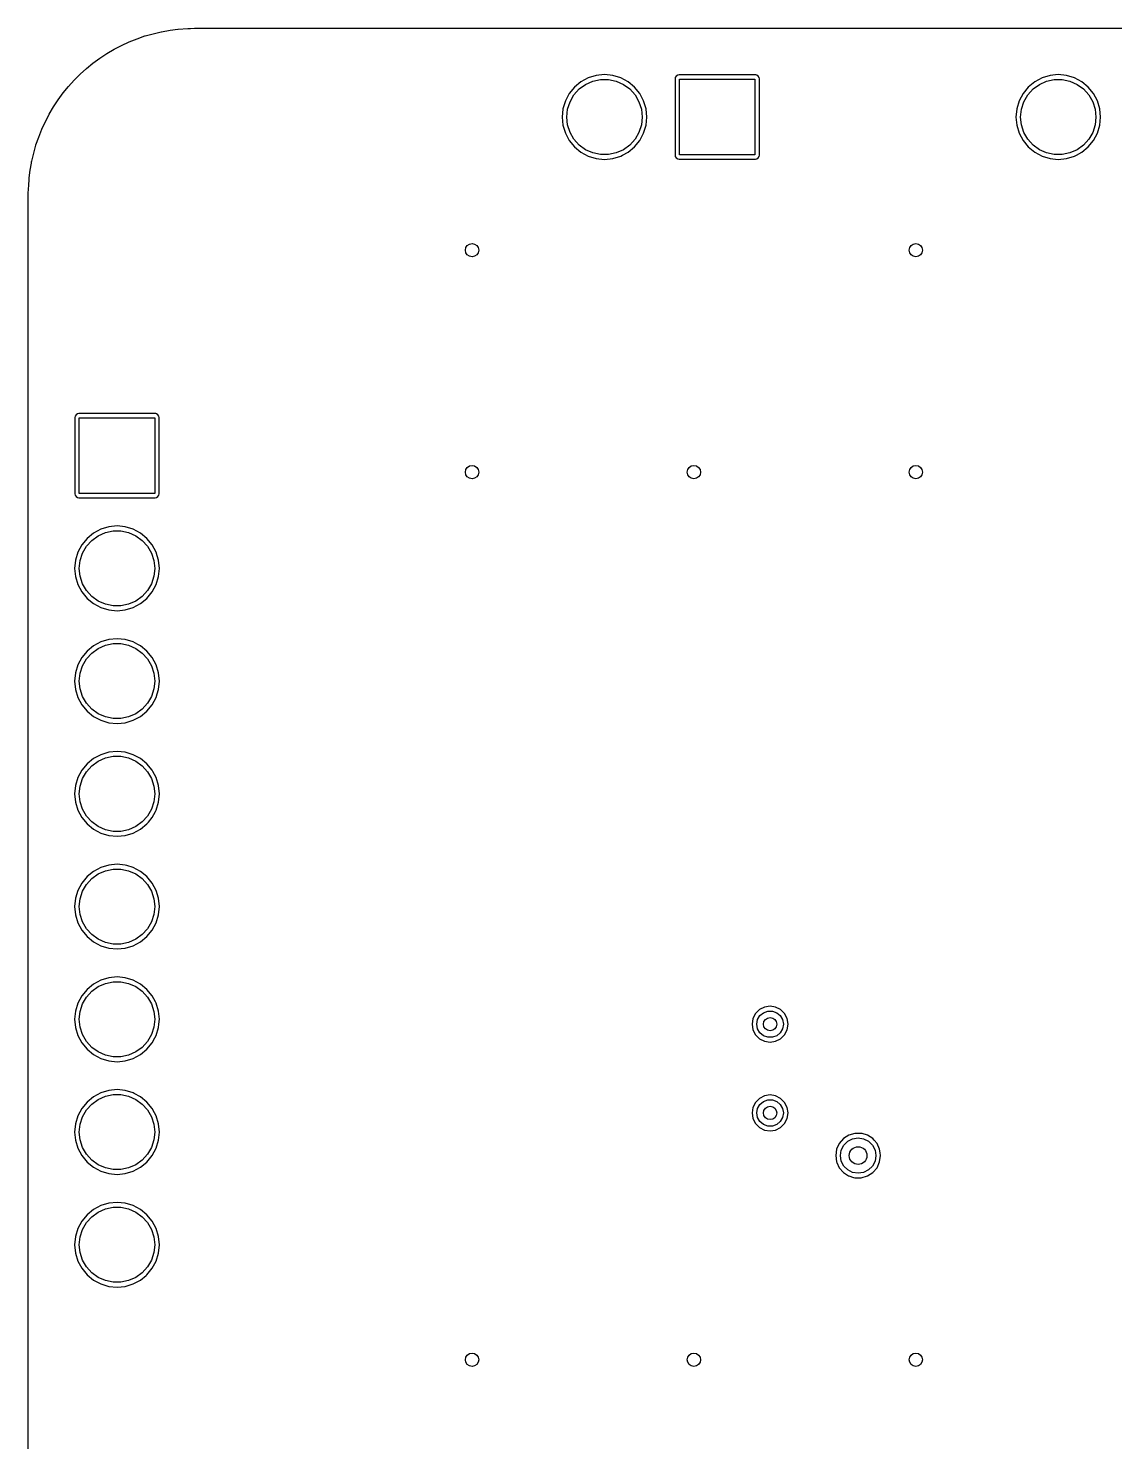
# Model space of a CAD drawing. Extents: x 107 to 211, y -135 to -72.
# Drawn here: x 107 to 131.48, y -103.35 to -71.5 of the extents above; entities that cross this region are included whole.
import ezdxf

# ---------------------------------------------------------------- set-up
doc = ezdxf.new("R2010")
doc.units = 0
doc.layers.add('BLACK', color=7, linetype='CONTINUOUS')

msp = doc.modelspace()

# ---------------------------------------------------------------- linework, layer by layer
at = {"layer": 'BLACK', "linetype": 'CONTINUOUS'}
for p, q in [((109.63268, -71.672419), (109.81756, -71.62288)), ((109.81756, -71.62288), (109.997737, -71.577748)), ((109.997737, -71.577748), (110.0009, -71.577104)), ((110.0009, -71.577104), (110.19455, -71.546432)), ((110.19455, -71.546432), (110.373407, -71.519901)), ((110.373407, -71.519901), (110.376865, -71.519555)), ((110.376865, -71.519555), (110.59755, -71.507989)), ((110.59755, -71.507989), (110.656122, -71.505111)), ((110.656122, -71.505111), (110.749095, -71.500545)), ((110.749095, -71.500545), (110.750911, -71.5005)), ((110.750911, -71.5005), (207.249089, -71.5005)), ((108.769775, -72.070737), (108.932514, -71.973194)), ((108.932514, -71.973194), (108.934687, -71.971992)), ((108.934687, -71.971992), (109.102736, -71.886367)), ((109.102736, -71.886367), (109.273579, -71.805565)), ((109.273579, -71.805565), (109.276063, -71.804502)), ((109.276063, -71.804502), (109.452981, -71.736589)), ((109.452981, -71.736589), (109.629862, -71.6733)), ((109.629862, -71.6733), (109.63268, -71.672419)), ((108.31135, -72.406043), (108.457428, -72.287751)), ((108.457428, -72.287751), (108.610196, -72.174451)), ((108.610196, -72.174451), (108.612008, -72.173193)), ((108.612008, -72.173193), (108.769775, -72.070737)), ((108.035798, -72.668168), (108.168168, -72.535798)), ((108.168168, -72.535798), (108.169378, -72.534646)), ((108.169378, -72.534646), (108.309868, -72.407313)), ((108.309868, -72.407313), (108.31135, -72.406043)), ((119.798667, -72.563253), (119.619494, -72.617605)), ((119.985, -72.544901), (119.798667, -72.563253)), ((120.171332, -72.563253), (119.985, -72.544901)), ((120.350505, -72.617605), (120.171332, -72.563253)), ((121.58033, -72.610788), (121.5745, -72.640102)), ((121.580331, -72.610786), (121.58033, -72.610788)), ((121.602542, -72.577543), (121.580331, -72.610786)), ((121.602545, -72.57754), (121.602542, -72.577543)), ((121.635784, -72.555331), (121.602545, -72.57754)), ((121.665102, -72.5495), (121.635784, -72.555331)), ((123.384897, -72.5495), (121.665102, -72.5495)), ((123.384899, -72.5495), (123.384897, -72.5495)), ((123.396559, -72.551819), (123.384899, -72.5495)), ((123.414211, -72.55533), (123.396559, -72.551819)), ((123.414213, -72.555331), (123.414211, -72.55533)), ((123.447456, -72.577542), (123.414213, -72.555331)), ((123.447459, -72.577545), (123.447456, -72.577542)), ((123.469668, -72.610784), (123.447459, -72.577545)), ((123.469668, -72.610786), (123.469668, -72.610784)), ((123.469669, -72.610787), (123.469668, -72.610786)), ((123.475499, -72.640102), (123.469669, -72.610787)), ((130.023667, -72.563253), (129.844494, -72.617605)), ((130.21, -72.544901), (130.023667, -72.563253)), ((130.396332, -72.563253), (130.21, -72.544901)), ((130.575505, -72.617605), (130.396332, -72.563253)), ((107.787751, -72.957428), (107.906043, -72.81135)), ((107.906043, -72.81135), (107.907313, -72.809868)), ((107.907313, -72.809868), (108.034646, -72.669378)), ((108.034646, -72.669378), (108.035798, -72.668168)), ((119.309643, -72.824643), (119.190865, -72.969373)), ((119.297336, -73.000383), (119.416239, -72.868327)), ((119.454373, -72.705865), (119.309643, -72.824643)), ((119.416239, -72.868327), (119.56, -72.763878)), ((119.454382, -72.705859), (119.454373, -72.705865)), ((119.619494, -72.617605), (119.454382, -72.705859)), ((119.56, -72.763878), (119.722336, -72.691602)), ((119.722336, -72.691602), (119.896151, -72.654656)), ((119.896151, -72.654656), (120.073849, -72.654656)), ((120.073849, -72.654656), (120.247664, -72.691602)), ((120.247664, -72.691602), (120.41, -72.763878)), ((120.515617, -72.705859), (120.350505, -72.617605)), ((120.41, -72.763878), (120.553761, -72.868327)), ((120.515622, -72.705862), (120.515617, -72.705859)), ((120.515625, -72.705864), (120.515622, -72.705862)), ((120.660357, -72.824643), (120.515625, -72.705864)), ((120.553761, -72.868327), (120.672664, -73.000383)), ((120.779136, -72.969375), (120.660357, -72.824643)), ((121.5745, -72.640102), (121.5745, -74.359897)), ((121.675, -74.35), (121.675, -72.65)), ((121.675, -72.65), (123.375, -72.65)), ((123.375, -72.65), (123.375, -74.35)), ((123.475499, -73.5), (123.475499, -72.640102)), ((129.534643, -72.824643), (129.415865, -72.969373)), ((129.522336, -73.000383), (129.641239, -72.868327)), ((129.679373, -72.705865), (129.534643, -72.824643)), ((129.641239, -72.868327), (129.785, -72.763878)), ((129.679382, -72.705859), (129.679373, -72.705865)), ((129.844494, -72.617605), (129.679382, -72.705859)), ((129.785, -72.763878), (129.947336, -72.691602)), ((129.947336, -72.691602), (130.121151, -72.654656)), ((130.121151, -72.654656), (130.298849, -72.654656)), ((130.298849, -72.654656), (130.472664, -72.691602)), ((130.472664, -72.691602), (130.635, -72.763878)), ((130.740617, -72.705859), (130.575505, -72.617605)), ((130.635, -72.763878), (130.778761, -72.868327)), ((130.740622, -72.705862), (130.740617, -72.705859)), ((130.740625, -72.705864), (130.740622, -72.705862)), ((130.885357, -72.824643), (130.740625, -72.705864)), ((130.778761, -72.868327), (130.897664, -73.000383)), ((131.004136, -72.969375), (130.885357, -72.824643)), ((107.570727, -73.269791), (107.673193, -73.112008)), ((107.673193, -73.112008), (107.674451, -73.110196)), ((107.674451, -73.110196), (107.787751, -72.957428)), ((119.102605, -73.134494), (119.048253, -73.313667)), ((119.190859, -72.969382), (119.102605, -73.134494)), ((119.153575, -73.323275), (119.208486, -73.154274)), ((119.190865, -72.969373), (119.190859, -72.969382)), ((119.208486, -73.154274), (119.297336, -73.000383)), ((120.672664, -73.000383), (120.761514, -73.154274)), ((120.761514, -73.154274), (120.816425, -73.323275)), ((120.779138, -72.96938), (120.779136, -72.969375)), ((120.77914, -72.969382), (120.779138, -72.96938)), ((120.867394, -73.134494), (120.77914, -72.969382)), ((120.867394, -73.134496), (120.867394, -73.134494)), ((120.867396, -73.134499), (120.867394, -73.134496)), ((120.921747, -73.313669), (120.867396, -73.134499)), ((129.327605, -73.134494), (129.273253, -73.313667)), ((129.415859, -72.969382), (129.327605, -73.134494)), ((129.378575, -73.323275), (129.433486, -73.154274)), ((129.415865, -72.969373), (129.415859, -72.969382)), ((129.433486, -73.154274), (129.522336, -73.000383)), ((130.897664, -73.000383), (130.986514, -73.154274)), ((130.986514, -73.154274), (131.041425, -73.323275)), ((131.004138, -72.96938), (131.004136, -72.969375)), ((131.00414, -72.969382), (131.004138, -72.96938)), ((131.092394, -73.134494), (131.00414, -72.969382)), ((131.092394, -73.134496), (131.092394, -73.134494)), ((131.092396, -73.134499), (131.092394, -73.134496)), ((131.146747, -73.313669), (131.092396, -73.134499)), ((107.386367, -73.602736), (107.438713, -73.5)), ((107.438713, -73.5), (107.471992, -73.434687)), ((107.471992, -73.434687), (107.473194, -73.432514)), ((107.473194, -73.432514), (107.570727, -73.269791)), ((119.048253, -73.313667), (119.029901, -73.5)), ((119.029901, -73.5), (119.048253, -73.686332)), ((119.135, -73.5), (119.153575, -73.323275)), ((119.153575, -73.676725), (119.135, -73.5)), ((120.816425, -73.323275), (120.835, -73.5)), ((120.835, -73.5), (120.816425, -73.676725)), ((120.940099, -73.5), (120.921747, -73.313669)), ((120.921747, -73.686331), (120.940099, -73.5)), ((123.4755, -74.359899), (123.475499, -73.5)), ((129.273253, -73.313667), (129.254901, -73.5)), ((129.254901, -73.5), (129.273253, -73.686332)), ((129.36, -73.5), (129.378575, -73.323275)), ((129.378575, -73.676725), (129.36, -73.5)), ((131.041425, -73.323275), (131.06, -73.5)), ((131.06, -73.5), (131.041425, -73.676725)), ((131.165099, -73.5), (131.146747, -73.313669)), ((131.146747, -73.686331), (131.165099, -73.5)), ((107.236589, -73.952981), (107.304502, -73.776063)), ((107.304502, -73.776063), (107.305565, -73.773579)), ((107.305565, -73.773579), (107.386367, -73.602736)), ((119.048253, -73.686332), (119.102605, -73.865505)), ((119.102605, -73.865505), (119.190859, -74.030617)), ((119.208486, -73.845726), (119.153575, -73.676725)), ((119.297336, -73.999617), (119.208486, -73.845726)), ((120.761514, -73.845726), (120.672664, -73.999617)), ((120.816425, -73.676725), (120.761514, -73.845726)), ((120.779136, -74.030625), (120.867396, -73.865501)), ((120.867396, -73.865501), (120.921747, -73.686331)), ((129.273253, -73.686332), (129.327605, -73.865505)), ((129.327605, -73.865505), (129.415859, -74.030617)), ((129.433486, -73.845726), (129.378575, -73.676725)), ((129.522336, -73.999617), (129.433486, -73.845726)), ((130.986514, -73.845726), (130.897664, -73.999617)), ((131.041425, -73.676725), (130.986514, -73.845726)), ((131.004136, -74.030625), (131.092396, -73.865501)), ((131.092396, -73.865501), (131.146747, -73.686331)), ((107.12288, -74.31756), (107.172419, -74.13268)), ((107.172419, -74.13268), (107.1733, -74.129862)), ((107.1733, -74.129862), (107.236589, -73.952981)), ((119.190859, -74.030617), (119.190862, -74.030622)), ((119.190862, -74.030622), (119.190864, -74.030625)), ((119.190864, -74.030625), (119.309643, -74.175357)), ((119.416239, -74.131673), (119.297336, -73.999617)), ((119.309643, -74.175357), (119.454375, -74.294136)), ((119.56, -74.236122), (119.416239, -74.131673)), ((120.553761, -74.131673), (120.41, -74.236122)), ((120.515625, -74.294136), (120.660357, -74.175357)), ((120.672664, -73.999617), (120.553761, -74.131673)), ((120.660357, -74.175357), (120.779136, -74.030625)), ((129.415859, -74.030617), (129.415862, -74.030622)), ((129.415862, -74.030622), (129.415864, -74.030625)), ((129.415864, -74.030625), (129.534643, -74.175357)), ((129.641239, -74.131673), (129.522336, -73.999617)), ((129.534643, -74.175357), (129.679375, -74.294136)), ((129.785, -74.236122), (129.641239, -74.131673)), ((130.778761, -74.131673), (130.635, -74.236122)), ((130.740625, -74.294136), (130.885357, -74.175357)), ((130.897664, -73.999617), (130.778761, -74.131673)), ((130.885357, -74.175357), (131.004136, -74.030625)), ((107.070685, -74.541425), (107.077104, -74.5009)), ((107.077104, -74.5009), (107.077748, -74.497737)), ((107.077748, -74.497737), (107.12288, -74.31756)), ((119.454375, -74.294136), (119.45438, -74.294138)), ((119.45438, -74.294138), (119.454382, -74.29414)), ((119.454382, -74.29414), (119.619494, -74.382394)), ((119.722336, -74.308398), (119.56, -74.236122)), ((119.619494, -74.382394), (119.619496, -74.382394)), ((119.619496, -74.382394), (119.619499, -74.382396)), ((119.619499, -74.382396), (119.798669, -74.436747)), ((119.896151, -74.345344), (119.722336, -74.308398)), ((119.798669, -74.436747), (119.985, -74.455099)), ((120.073849, -74.345344), (119.896151, -74.345344)), ((119.985, -74.455099), (120.171331, -74.436747)), ((120.247664, -74.308398), (120.073849, -74.345344)), ((120.171331, -74.436747), (120.350501, -74.382396)), ((120.41, -74.236122), (120.247664, -74.308398)), ((120.350501, -74.382396), (120.392594, -74.359897)), ((120.392594, -74.359897), (120.515625, -74.294136)), ((121.5745, -74.359897), (121.580331, -74.389215)), ((121.580331, -74.389215), (121.60254, -74.422454)), ((121.60254, -74.422454), (121.602542, -74.422456)), ((121.602542, -74.422456), (121.602543, -74.422457)), ((121.602543, -74.422457), (121.635787, -74.444669)), ((121.635787, -74.444669), (121.665101, -74.4505)), ((121.665101, -74.4505), (123.384898, -74.450499)), ((123.375, -74.35), (121.675, -74.35)), ((123.384898, -74.450499), (123.414213, -74.444669)), ((123.414213, -74.444669), (123.414214, -74.444668)), ((123.414214, -74.444668), (123.414215, -74.444668)), ((123.414215, -74.444668), (123.447454, -74.422459)), ((123.447453, -74.422459), (123.447457, -74.422457)), ((123.447454, -74.422459), (123.447453, -74.422459)), ((123.447457, -74.422457), (123.469669, -74.389213)), ((123.469669, -74.389213), (123.4755, -74.359899)), ((129.679375, -74.294136), (129.67938, -74.294138)), ((129.67938, -74.294138), (129.679382, -74.29414)), ((129.679382, -74.29414), (129.844494, -74.382394)), ((129.947336, -74.308398), (129.785, -74.236122)), ((129.844494, -74.382394), (129.844496, -74.382394)), ((129.844496, -74.382394), (129.844499, -74.382396)), ((129.844499, -74.382396), (130.023669, -74.436747)), ((130.121151, -74.345344), (129.947336, -74.308398)), ((130.023669, -74.436747), (130.21, -74.455099)), ((130.298849, -74.345344), (130.121151, -74.345344)), ((130.21, -74.455099), (130.396331, -74.436747)), ((130.472664, -74.308398), (130.298849, -74.345344)), ((130.396331, -74.436747), (130.575501, -74.382396)), ((130.635, -74.236122), (130.472664, -74.308398)), ((130.575501, -74.382396), (130.617594, -74.359897)), ((130.617594, -74.359897), (130.740625, -74.294136)), ((107.019901, -74.873407), (107.046432, -74.69455)), ((107.046432, -74.69455), (107.070685, -74.541425)), ((107.000545, -75.249095), (107.007987, -75.097596)), ((107.007987, -75.097596), (107.009557, -75.067636)), ((107.009557, -75.067636), (107.019555, -74.876865)), ((107.019555, -74.876865), (107.019901, -74.873407)), ((107.0005, -75.250911), (107.000545, -75.249095)), ((107.0005, -76.745951), (107.0005, -75.250911)), ((107.0005, -79.5), (107.0005, -76.745951)), ((107.0005, -81.989897), (107.0005, -79.5)), ((108.05533, -80.240788), (108.0495, -80.270102)), ((108.055331, -80.240786), (108.05533, -80.240788)), ((108.077542, -80.207543), (108.055331, -80.240786)), ((108.077545, -80.20754), (108.077542, -80.207543)), ((108.110784, -80.185331), (108.077545, -80.20754)), ((108.140102, -80.1795), (108.110784, -80.185331)), ((109.859897, -80.1795), (108.140102, -80.1795)), ((109.859899, -80.1795), (109.859897, -80.1795)), ((109.871559, -80.181819), (109.859899, -80.1795)), ((109.889211, -80.18533), (109.871559, -80.181819)), ((109.889213, -80.185331), (109.889211, -80.18533)), ((109.922456, -80.207542), (109.889213, -80.185331)), ((109.922459, -80.207545), (109.922456, -80.207542)), ((109.944668, -80.240784), (109.922459, -80.207545)), ((109.944668, -80.240786), (109.944668, -80.240784)), ((109.944669, -80.240787), (109.944668, -80.240786)), ((109.950499, -80.270102), (109.944669, -80.240787)), ((108.0495, -80.270102), (108.0495, -81.989897)), ((108.15, -81.98), (108.15, -80.28)), ((108.15, -80.28), (109.85, -80.28)), ((109.85, -80.28), (109.85, -81.98)), ((109.950499, -80.405), (109.950499, -80.270102)), ((109.9505, -81.6), (109.950499, -80.405)), ((109.9505, -81.989899), (109.9505, -81.6)), ((107.0005, -83.67), (107.0005, -81.989897)), ((108.0495, -81.989897), (108.055331, -82.019215)), ((108.055331, -82.019215), (108.07754, -82.052454)), ((108.07754, -82.052454), (108.077542, -82.052456)), ((108.077542, -82.052456), (108.077543, -82.052457)), ((108.077543, -82.052457), (108.110787, -82.074669)), ((108.110787, -82.074669), (108.140101, -82.0805)), ((108.140101, -82.0805), (109.859898, -82.080499)), ((109.85, -81.98), (108.15, -81.98)), ((109.859898, -82.080499), (109.889213, -82.074669)), ((109.889213, -82.074669), (109.889214, -82.074668)), ((109.889214, -82.074668), (109.889215, -82.074668)), ((109.889215, -82.074668), (109.922454, -82.052459)), ((109.922453, -82.052459), (109.922457, -82.052457)), ((109.922454, -82.052459), (109.922453, -82.052459)), ((109.922457, -82.052457), (109.944669, -82.019213)), ((109.944669, -82.019213), (109.9505, -81.989899)), ((108.634494, -82.787605), (108.469382, -82.875859)), ((108.813667, -82.733253), (108.634494, -82.787605)), ((109, -82.714901), (108.813667, -82.733253)), ((109.186332, -82.733253), (109, -82.714901)), ((109.365505, -82.787605), (109.186332, -82.733253)), ((109.530617, -82.875859), (109.365505, -82.787605)), ((108.324643, -82.994643), (108.205865, -83.139373)), ((108.312336, -83.170383), (108.431239, -83.038327)), ((108.469373, -82.875865), (108.324643, -82.994643)), ((108.431239, -83.038327), (108.575, -82.933878)), ((108.469382, -82.875859), (108.469373, -82.875865)), ((108.575, -82.933878), (108.737336, -82.861602)), ((108.737336, -82.861602), (108.911151, -82.824656)), ((108.911151, -82.824656), (109.088849, -82.824656)), ((109.088849, -82.824656), (109.262664, -82.861602)), ((109.262664, -82.861602), (109.425, -82.933878)), ((109.425, -82.933878), (109.568761, -83.038327)), ((109.530622, -82.875862), (109.530617, -82.875859)), ((109.530625, -82.875864), (109.530622, -82.875862)), ((109.675357, -82.994643), (109.530625, -82.875864)), ((109.568761, -83.038327), (109.687664, -83.170383)), ((109.794136, -83.139375), (109.675357, -82.994643)), ((108.117605, -83.304494), (108.063253, -83.483667)), ((108.205859, -83.139382), (108.117605, -83.304494)), ((108.168575, -83.493275), (108.223486, -83.324274)), ((108.205865, -83.139373), (108.205859, -83.139382)), ((108.223486, -83.324274), (108.312336, -83.170383)), ((109.687664, -83.170383), (109.776514, -83.324274)), ((109.776514, -83.324274), (109.831425, -83.493275)), ((109.794138, -83.13938), (109.794136, -83.139375)), ((109.79414, -83.139382), (109.794138, -83.13938)), ((109.882394, -83.304494), (109.79414, -83.139382)), ((109.882394, -83.304496), (109.882394, -83.304494)), ((109.882396, -83.304499), (109.882394, -83.304496)), ((109.906816, -83.385), (109.882396, -83.304499)), ((109.936747, -83.483669), (109.906816, -83.385)), ((107.0005, -86.21), (107.0005, -83.67)), ((108.063253, -83.483667), (108.044901, -83.67)), ((108.044901, -83.67), (108.063253, -83.856332)), ((108.15, -83.67), (108.168575, -83.493275)), ((108.168575, -83.846725), (108.15, -83.67)), ((109.831425, -83.493275), (109.85, -83.67)), ((109.85, -83.67), (109.831425, -83.846725)), ((109.955099, -83.67), (109.936747, -83.483669)), ((109.936747, -83.856331), (109.955099, -83.67)), ((108.063253, -83.856332), (108.117605, -84.035505)), ((108.117605, -84.035505), (108.205859, -84.200617)), ((108.223486, -84.015726), (108.168575, -83.846725)), ((108.312336, -84.169617), (108.223486, -84.015726)), ((109.776514, -84.015726), (109.687664, -84.169617)), ((109.831425, -83.846725), (109.776514, -84.015726)), ((109.794136, -84.200625), (109.882396, -84.035501)), ((109.882396, -84.035501), (109.936747, -83.856331)), ((108.205859, -84.200617), (108.205862, -84.200622)), ((108.205862, -84.200622), (108.205864, -84.200625)), ((108.205864, -84.200625), (108.324643, -84.345357)), ((108.431239, -84.301673), (108.312336, -84.169617)), ((108.324643, -84.345357), (108.469375, -84.464136)), ((108.575, -84.406122), (108.431239, -84.301673)), ((109.568761, -84.301673), (109.425, -84.406122)), ((109.530625, -84.464136), (109.675357, -84.345357)), ((109.687664, -84.169617), (109.568761, -84.301673)), ((109.675357, -84.345357), (109.794136, -84.200625)), ((108.469375, -84.464136), (108.46938, -84.464138)), ((108.46938, -84.464138), (108.469382, -84.46414)), ((108.469382, -84.46414), (108.634494, -84.552394)), ((108.737336, -84.478398), (108.575, -84.406122)), ((108.634494, -84.552394), (108.634496, -84.552394)), ((108.634496, -84.552394), (108.634499, -84.552396)), ((108.634499, -84.552396), (108.813669, -84.606747)), ((108.911151, -84.515344), (108.737336, -84.478398)), ((108.813669, -84.606747), (109, -84.625099)), ((109.088849, -84.515344), (108.911151, -84.515344)), ((109, -84.625099), (109.186331, -84.606747)), ((109.262664, -84.478398), (109.088849, -84.515344)), ((109.186331, -84.606747), (109.365501, -84.552396)), ((109.425, -84.406122), (109.262664, -84.478398)), ((109.365501, -84.552396), (109.530625, -84.464136)), ((108.634494, -85.327605), (108.469382, -85.415859)), ((108.813667, -85.273253), (108.634494, -85.327605)), ((109, -85.254901), (108.813667, -85.273253)), ((109.186332, -85.273253), (109, -85.254901)), ((109.365505, -85.327605), (109.186332, -85.273253)), ((109.472884, -85.385), (109.365505, -85.327605)), ((108.324643, -85.534643), (108.205865, -85.679373)), ((108.312336, -85.710383), (108.431239, -85.578327)), ((108.469373, -85.415865), (108.324643, -85.534643)), ((108.431239, -85.578327), (108.575, -85.473878)), ((108.469382, -85.415859), (108.469373, -85.415865)), ((108.575, -85.473878), (108.737336, -85.401602)), ((108.737336, -85.401602), (108.911151, -85.364656)), ((108.911151, -85.364656), (109.088849, -85.364656)), ((109.088849, -85.364656), (109.262664, -85.401602)), ((109.262664, -85.401602), (109.425, -85.473878)), ((109.425, -85.473878), (109.568761, -85.578327)), ((109.530617, -85.415859), (109.472884, -85.385)), ((109.530622, -85.415862), (109.530617, -85.415859)), ((109.530625, -85.415864), (109.530622, -85.415862)), ((109.675357, -85.534643), (109.530625, -85.415864)), ((109.568761, -85.578327), (109.687664, -85.710383)), ((109.794136, -85.679375), (109.675357, -85.534643)), ((108.117605, -85.844494), (108.063253, -86.023667)), ((108.205859, -85.679382), (108.117605, -85.844494)), ((108.168575, -86.033275), (108.223486, -85.864274)), ((108.205865, -85.679373), (108.205859, -85.679382)), ((108.223486, -85.864274), (108.312336, -85.710383)), ((109.687664, -85.710383), (109.776514, -85.864274)), ((109.776514, -85.864274), (109.831425, -86.033275)), ((109.794138, -85.67938), (109.794136, -85.679375)), ((109.79414, -85.679382), (109.794138, -85.67938)), ((109.882394, -85.844494), (109.79414, -85.679382)), ((109.882394, -85.844496), (109.882394, -85.844494)), ((109.882396, -85.844499), (109.882394, -85.844496)), ((109.936747, -86.023669), (109.882396, -85.844499)), ((107.0005, -87.385), (107.0005, -86.21)), ((108.063253, -86.023667), (108.044901, -86.21)), ((108.044901, -86.21), (108.063253, -86.396332)), ((108.15, -86.21), (108.168575, -86.033275)), ((108.168575, -86.386725), (108.15, -86.21)), ((109.831425, -86.033275), (109.85, -86.21)), ((109.85, -86.21), (109.831425, -86.386725)), ((109.955099, -86.21), (109.936747, -86.023669)), ((109.936747, -86.396331), (109.955099, -86.21)), ((108.063253, -86.396332), (108.117605, -86.575505)), ((108.117605, -86.575505), (108.205859, -86.740617)), ((108.223486, -86.555726), (108.168575, -86.386725)), ((108.312336, -86.709617), (108.223486, -86.555726)), ((109.776514, -86.555726), (109.687664, -86.709617)), ((109.831425, -86.386725), (109.776514, -86.555726)), ((109.794136, -86.740625), (109.882396, -86.575501)), ((109.882396, -86.575501), (109.905299, -86.5)), ((109.905299, -86.5), (109.936747, -86.396331)), ((108.205859, -86.740617), (108.205862, -86.740622)), ((108.205862, -86.740622), (108.205864, -86.740625)), ((108.205864, -86.740625), (108.324643, -86.885357)), ((108.431239, -86.841673), (108.312336, -86.709617)), ((108.324643, -86.885357), (108.469375, -87.004136)), ((108.575, -86.946122), (108.431239, -86.841673)), ((109.568761, -86.841673), (109.425, -86.946122)), ((109.530625, -87.004136), (109.675357, -86.885357)), ((109.687664, -86.709617), (109.568761, -86.841673)), ((109.675357, -86.885357), (109.794136, -86.740625)), ((108.469375, -87.004136), (108.46938, -87.004138)), ((108.46938, -87.004138), (108.469382, -87.00414)), ((108.469382, -87.00414), (108.634494, -87.092394)), ((108.737336, -87.018398), (108.575, -86.946122)), ((108.634494, -87.092394), (108.634496, -87.092394)), ((108.634496, -87.092394), (108.634499, -87.092396)), ((108.634499, -87.092396), (108.813669, -87.146747)), ((108.911151, -87.055344), (108.737336, -87.018398)), ((108.813669, -87.146747), (109, -87.165099)), ((109.088849, -87.055344), (108.911151, -87.055344)), ((109, -87.165099), (109.186331, -87.146747)), ((109.262664, -87.018398), (109.088849, -87.055344)), ((109.186331, -87.146747), (109.365501, -87.092396)), ((109.425, -86.946122), (109.262664, -87.018398)), ((109.365501, -87.092396), (109.530625, -87.004136)), ((107.0005, -88.75), (107.0005, -87.385)), ((108.634494, -87.867605), (108.469382, -87.955859)), ((108.813667, -87.813253), (108.634494, -87.867605)), ((109, -87.794901), (108.813667, -87.813253)), ((109.186332, -87.813253), (109, -87.794901)), ((109.365505, -87.867605), (109.186332, -87.813253)), ((109.530617, -87.955859), (109.365505, -87.867605)), ((108.324643, -88.074643), (108.205865, -88.219373)), ((108.312336, -88.250383), (108.431239, -88.118327)), ((108.469373, -87.955865), (108.324643, -88.074643)), ((108.431239, -88.118327), (108.575, -88.013878)), ((108.469382, -87.955859), (108.469373, -87.955865)), ((108.575, -88.013878), (108.737336, -87.941602)), ((108.737336, -87.941602), (108.911151, -87.904656)), ((108.911151, -87.904656), (109.088849, -87.904656)), ((109.088849, -87.904656), (109.262664, -87.941602)), ((109.262664, -87.941602), (109.425, -88.013878)), ((109.425, -88.013878), (109.568761, -88.118327)), ((109.530622, -87.955862), (109.530617, -87.955859)), ((109.530625, -87.955864), (109.530622, -87.955862)), ((109.675357, -88.074643), (109.530625, -87.955864)), ((109.568761, -88.118327), (109.687664, -88.250383)), ((109.794136, -88.219375), (109.675357, -88.074643)), ((108.117605, -88.384494), (108.063253, -88.563667)), ((108.205859, -88.219382), (108.117605, -88.384494)), ((108.168575, -88.573275), (108.223486, -88.404274)), ((108.205865, -88.219373), (108.205859, -88.219382)), ((108.223486, -88.404274), (108.312336, -88.250383)), ((109.687664, -88.250383), (109.776514, -88.404274)), ((109.776514, -88.404274), (109.831425, -88.573275)), ((109.794138, -88.21938), (109.794136, -88.219375)), ((109.79414, -88.219382), (109.794138, -88.21938)), ((109.810506, -88.25), (109.79414, -88.219382)), ((109.882394, -88.384494), (109.810506, -88.25)), ((109.882394, -88.384496), (109.882394, -88.384494)), ((109.882396, -88.384499), (109.882394, -88.384496)), ((109.936747, -88.563669), (109.882396, -88.384499)), ((107.0005, -91.29), (107.0005, -88.75)), ((108.063253, -88.563667), (108.044901, -88.75)), ((108.044901, -88.75), (108.063253, -88.936332)), ((108.15, -88.75), (108.168575, -88.573275)), ((108.168575, -88.926725), (108.15, -88.75)), ((109.831425, -88.573275), (109.85, -88.75)), ((109.85, -88.75), (109.831425, -88.926725)), ((109.955099, -88.75), (109.936747, -88.563669)), ((109.936747, -88.936331), (109.955099, -88.75)), ((108.063253, -88.936332), (108.117605, -89.115505)), ((108.117605, -89.115505), (108.205859, -89.280617)), ((108.223486, -89.095726), (108.168575, -88.926725)), ((108.312336, -89.249617), (108.223486, -89.095726)), ((109.776514, -89.095726), (109.687664, -89.249617)), ((109.831425, -88.926725), (109.776514, -89.095726)), ((109.794136, -89.280625), (109.865743, -89.146656)), ((109.865743, -89.146656), (109.882394, -89.115505)), ((109.882394, -89.115504), (109.882396, -89.115501)), ((109.882394, -89.115505), (109.882394, -89.115504)), ((109.882396, -89.115501), (109.936747, -88.936331)), ((108.205859, -89.280617), (108.205862, -89.280622)), ((108.205862, -89.280622), (108.205864, -89.280625)), ((108.205864, -89.280625), (108.324643, -89.425357)), ((108.431239, -89.381673), (108.312336, -89.249617)), ((108.324643, -89.425357), (108.469375, -89.544136)), ((108.575, -89.486122), (108.431239, -89.381673)), ((108.737336, -89.558398), (108.575, -89.486122)), ((109.425, -89.486122), (109.262664, -89.558398)), ((109.568761, -89.381673), (109.425, -89.486122)), ((109.530625, -89.544136), (109.675357, -89.425357)), ((109.687664, -89.249617), (109.568761, -89.381673)), ((109.675357, -89.425357), (109.708477, -89.385)), ((109.708477, -89.385), (109.794136, -89.280625)), ((108.469375, -89.544136), (108.46938, -89.544138)), ((108.46938, -89.544138), (108.469382, -89.54414)), ((108.469382, -89.54414), (108.634494, -89.632394)), ((108.634494, -89.632394), (108.634496, -89.632394)), ((108.634496, -89.632394), (108.634499, -89.632396)), ((108.634499, -89.632396), (108.813669, -89.686747)), ((108.911151, -89.595344), (108.737336, -89.558398)), ((108.813669, -89.686747), (109, -89.705099)), ((109.088849, -89.595344), (108.911151, -89.595344)), ((109, -89.705099), (109.186331, -89.686747)), ((109.262664, -89.558398), (109.088849, -89.595344)), ((109.186331, -89.686747), (109.365501, -89.632396)), ((109.365501, -89.632396), (109.530625, -89.544136)), ((108.634494, -90.407605), (108.469382, -90.495859)), ((108.813667, -90.353253), (108.634494, -90.407605)), ((108.737336, -90.481602), (108.911151, -90.444656)), ((109, -90.334901), (108.813667, -90.353253)), ((108.911151, -90.444656), (109.088849, -90.444656)), ((109.186332, -90.353253), (109, -90.334901)), ((109.088849, -90.444656), (109.262664, -90.481602)), ((109.225056, -90.365), (109.186332, -90.353253)), ((109.365505, -90.407605), (109.225056, -90.365)), ((109.530617, -90.495859), (109.365505, -90.407605)), ((108.205859, -90.759382), (108.117605, -90.924494)), ((108.205865, -90.759373), (108.205859, -90.759382)), ((108.324643, -90.614643), (108.205865, -90.759373)), ((108.312336, -90.790383), (108.431239, -90.658327)), ((108.469373, -90.495865), (108.324643, -90.614643)), ((108.431239, -90.658327), (108.575, -90.553878)), ((108.469382, -90.495859), (108.469373, -90.495865)), ((108.575, -90.553878), (108.737336, -90.481602)), ((109.262664, -90.481602), (109.425, -90.553878)), ((109.425, -90.553878), (109.568761, -90.658327)), ((109.530622, -90.495862), (109.530617, -90.495859)), ((109.530625, -90.495864), (109.530622, -90.495862)), ((109.675357, -90.614643), (109.530625, -90.495864)), ((109.568761, -90.658327), (109.687664, -90.790383)), ((109.794136, -90.759375), (109.675357, -90.614643)), ((109.794138, -90.75938), (109.794136, -90.759375)), ((109.79414, -90.759382), (109.794138, -90.75938)), ((109.882394, -90.924494), (109.79414, -90.759382)), ((108.117605, -90.924494), (108.063253, -91.103667)), ((108.168575, -91.113275), (108.223486, -90.944274)), ((108.223486, -90.944274), (108.312336, -90.790383)), ((109.687664, -90.790383), (109.776514, -90.944274)), ((109.776514, -90.944274), (109.831425, -91.113275)), ((109.882394, -90.924496), (109.882394, -90.924494)), ((109.882396, -90.924499), (109.882394, -90.924496)), ((109.936747, -91.103669), (109.882396, -90.924499)), ((107.0005, -92.365), (107.0005, -91.29)), ((108.063253, -91.103667), (108.044901, -91.29)), ((108.044901, -91.29), (108.063253, -91.476332)), ((108.15, -91.29), (108.168575, -91.113275)), ((108.168575, -91.466725), (108.15, -91.29)), ((109.831425, -91.113275), (109.85, -91.29)), ((109.85, -91.29), (109.831425, -91.466725)), ((109.955099, -91.29), (109.936747, -91.103669)), ((109.936747, -91.476331), (109.955099, -91.29)), ((108.063253, -91.476332), (108.117605, -91.655505)), ((108.117605, -91.655505), (108.205859, -91.820617)), ((108.223486, -91.635726), (108.168575, -91.466725)), ((108.312336, -91.789617), (108.223486, -91.635726)), ((109.776514, -91.635726), (109.687664, -91.789617)), ((109.831425, -91.466725), (109.776514, -91.635726)), ((109.794136, -91.820625), (109.882396, -91.655501)), ((109.882396, -91.655501), (109.936747, -91.476331)), ((108.205859, -91.820617), (108.205862, -91.820622)), ((108.205862, -91.820622), (108.205864, -91.820625)), ((108.205864, -91.820625), (108.324643, -91.965357)), ((108.431239, -91.921673), (108.312336, -91.789617)), ((108.324643, -91.965357), (108.469375, -92.084136)), ((108.575, -92.026122), (108.431239, -91.921673)), ((108.737336, -92.098398), (108.575, -92.026122)), ((109.425, -92.026122), (109.262664, -92.098398)), ((109.568761, -91.921673), (109.425, -92.026122)), ((109.530625, -92.084136), (109.675357, -91.965357)), ((109.687664, -91.789617), (109.568761, -91.921673)), ((109.675357, -91.965357), (109.794136, -91.820625)), ((108.469375, -92.084136), (108.46938, -92.084138)), ((108.46938, -92.084138), (108.469382, -92.08414)), ((108.469382, -92.08414), (108.634494, -92.172394)), ((108.634494, -92.172394), (108.634496, -92.172394)), ((108.634496, -92.172394), (108.634499, -92.172396)), ((108.634499, -92.172396), (108.813669, -92.226747)), ((108.911151, -92.135344), (108.737336, -92.098398)), ((108.813669, -92.226747), (109, -92.245099)), ((109.088849, -92.135344), (108.911151, -92.135344)), ((109, -92.245099), (109.186331, -92.226747)), ((109.262664, -92.098398), (109.088849, -92.135344)), ((109.186331, -92.226747), (109.365501, -92.172396)), ((109.365501, -92.172396), (109.530625, -92.084136)), ((107.0005, -93.83), (107.0005, -92.365)), ((108.634494, -92.947605), (108.469382, -93.035859)), ((108.813667, -92.893253), (108.634494, -92.947605)), ((108.737336, -93.021602), (108.911151, -92.984656)), ((109, -92.874901), (108.813667, -92.893253)), ((108.911151, -92.984656), (109.088849, -92.984656)), ((109.186332, -92.893253), (109, -92.874901)), ((109.088849, -92.984656), (109.262664, -93.021602)), ((109.365505, -92.947605), (109.186332, -92.893253)), ((109.530617, -93.035859), (109.365505, -92.947605)), ((108.205859, -93.299382), (108.117605, -93.464494)), ((108.205865, -93.299373), (108.205859, -93.299382)), ((108.324643, -93.154643), (108.205865, -93.299373)), ((108.312336, -93.330383), (108.431239, -93.198327)), ((108.469373, -93.035865), (108.324643, -93.154643)), ((108.431239, -93.198327), (108.575, -93.093878)), ((108.469382, -93.035859), (108.469373, -93.035865)), ((108.575, -93.093878), (108.737336, -93.021602)), ((109.262664, -93.021602), (109.425, -93.093878)), ((109.425, -93.093878), (109.568761, -93.198327)), ((109.530622, -93.035862), (109.530617, -93.035859)), ((109.530625, -93.035864), (109.530622, -93.035862)), ((109.675357, -93.154643), (109.530625, -93.035864)), ((109.568761, -93.198327), (109.687664, -93.330383)), ((109.794136, -93.299375), (109.675357, -93.154643)), ((109.794138, -93.29938), (109.794136, -93.299375)), ((109.79414, -93.299382), (109.794138, -93.29938)), ((109.866629, -93.435), (109.79414, -93.299382)), ((108.117605, -93.464494), (108.063253, -93.643667)), ((108.168575, -93.653275), (108.223486, -93.484274)), ((108.223486, -93.484274), (108.312336, -93.330383)), ((109.687664, -93.330383), (109.776514, -93.484274)), ((109.776514, -93.484274), (109.831425, -93.653275)), ((109.882394, -93.464494), (109.866629, -93.435)), ((109.882394, -93.464496), (109.882394, -93.464494)), ((109.882396, -93.464499), (109.882394, -93.464496)), ((109.936747, -93.643669), (109.882396, -93.464499)), ((123.477906, -93.611951), (123.388201, -93.701656)), ((123.590948, -93.554353), (123.477906, -93.611951)), ((123.71625, -93.534508), (123.590948, -93.554353)), ((123.841551, -93.554353), (123.71625, -93.534508)), ((123.841552, -93.554353), (123.841551, -93.554353)), ((123.841554, -93.554354), (123.841552, -93.554353)), ((123.954592, -93.61195), (123.841554, -93.554354)), ((124.0443, -93.701658), (123.954592, -93.61195)), ((107.0005, -96.37), (107.0005, -93.83)), ((108.063253, -93.643667), (108.044901, -93.83)), ((108.044901, -93.83), (108.063253, -94.016332)), ((108.15, -93.83), (108.168575, -93.653275)), ((108.168575, -94.006725), (108.15, -93.83)), ((109.831425, -93.653275), (109.85, -93.83)), ((109.85, -93.83), (109.831425, -94.006725)), ((109.955099, -93.83), (109.936747, -93.643669)), ((109.936747, -94.016331), (109.944265, -93.94)), ((109.944265, -93.94), (109.955099, -93.83)), ((123.330603, -93.814698), (123.310758, -93.94)), ((123.310758, -93.94), (123.330603, -94.065301)), ((123.388201, -93.701656), (123.330603, -93.814698)), ((123.41625, -93.94), (123.434342, -93.837394)), ((123.434342, -94.042606), (123.41625, -93.94)), ((123.434342, -93.837394), (123.486437, -93.747164)), ((123.486437, -93.747164), (123.56625, -93.680192)), ((123.56625, -93.680192), (123.664156, -93.644558)), ((123.664156, -93.644558), (123.768344, -93.644558)), ((123.768344, -93.644558), (123.86625, -93.680192)), ((123.86625, -93.680192), (123.946063, -93.747164)), ((123.946063, -93.747164), (123.998158, -93.837394)), ((123.998158, -93.837394), (124.01625, -93.94)), ((124.01625, -93.94), (123.998158, -94.042606)), ((124.101896, -93.814696), (124.0443, -93.701658)), ((124.121742, -93.94), (124.101896, -93.814696)), ((124.101896, -94.065304), (124.121742, -93.94)), ((108.063253, -94.016332), (108.117605, -94.195505)), ((108.117605, -94.195505), (108.205859, -94.360617)), ((108.223486, -94.175726), (108.168575, -94.006725)), ((108.312336, -94.329617), (108.223486, -94.175726)), ((109.776514, -94.175726), (109.687664, -94.329617)), ((109.831425, -94.006725), (109.776514, -94.175726)), ((109.794136, -94.360625), (109.852976, -94.250542)), ((109.852976, -94.250542), (109.882394, -94.195505)), ((109.882394, -94.195504), (109.882396, -94.195501)), ((109.882394, -94.195505), (109.882394, -94.195504)), ((109.882396, -94.195501), (109.936747, -94.016331)), ((123.330603, -94.065301), (123.330603, -94.065302)), ((123.330603, -94.065302), (123.330604, -94.065304)), ((123.330604, -94.065304), (123.3882, -94.178342)), ((123.3882, -94.178342), (123.477908, -94.26805)), ((123.486437, -94.132836), (123.434342, -94.042606)), ((123.56625, -94.199808), (123.486437, -94.132836)), ((123.664156, -94.235442), (123.56625, -94.199808)), ((123.768344, -94.235442), (123.664156, -94.235442)), ((123.86625, -94.199808), (123.768344, -94.235442)), ((123.946063, -94.132836), (123.86625, -94.199808)), ((123.998158, -94.042606), (123.946063, -94.132836)), ((123.954592, -94.26805), (124.0443, -94.178342)), ((124.0443, -94.178342), (124.101896, -94.065304)), ((108.205859, -94.360617), (108.205862, -94.360622)), ((108.205862, -94.360622), (108.205864, -94.360625)), ((108.205864, -94.360625), (108.324643, -94.505357)), ((108.431239, -94.461673), (108.312336, -94.329617)), ((108.324643, -94.505357), (108.469375, -94.624136)), ((108.575, -94.566122), (108.431239, -94.461673)), ((108.737336, -94.638398), (108.575, -94.566122)), ((109.425, -94.566122), (109.262664, -94.638398)), ((109.568761, -94.461673), (109.425, -94.566122)), ((109.530625, -94.624136), (109.675357, -94.505357)), ((109.687664, -94.329617), (109.568761, -94.461673)), ((109.675357, -94.505357), (109.794136, -94.360625)), ((123.477908, -94.26805), (123.590946, -94.325646)), ((123.590946, -94.325646), (123.71625, -94.345492)), ((123.71625, -94.345492), (123.841554, -94.325646)), ((123.841554, -94.325646), (123.954592, -94.26805)), ((108.469375, -94.624136), (108.46938, -94.624138)), ((108.46938, -94.624138), (108.469382, -94.62414)), ((108.469382, -94.62414), (108.634494, -94.712394)), ((108.634494, -94.712394), (108.634496, -94.712394)), ((108.634496, -94.712394), (108.634499, -94.712396)), ((108.634499, -94.712396), (108.813669, -94.766747)), ((108.911151, -94.675344), (108.737336, -94.638398)), ((108.813669, -94.766747), (109, -94.785099)), ((109.088849, -94.675344), (108.911151, -94.675344)), ((109, -94.785099), (109.186331, -94.766747)), ((109.262664, -94.638398), (109.088849, -94.675344)), ((109.186331, -94.766747), (109.365501, -94.712396)), ((109.365501, -94.712396), (109.530625, -94.624136)), ((108.634494, -95.487605), (108.469382, -95.575859)), ((108.813667, -95.433253), (108.634494, -95.487605)), ((108.737336, -95.561602), (108.911151, -95.524656)), ((109, -95.414901), (108.813667, -95.433253)), ((108.911151, -95.524656), (109.088849, -95.524656)), ((109.186332, -95.433253), (109, -95.414901)), ((109.088849, -95.524656), (109.262664, -95.561602)), ((109.365505, -95.487605), (109.186332, -95.433253)), ((109.388694, -95.5), (109.365505, -95.487605)), ((109.530617, -95.575859), (109.388694, -95.5)), ((123.71625, -95.534508), (123.590948, -95.554353)), ((123.841551, -95.554353), (123.71625, -95.534508)), ((108.205859, -95.839382), (108.117605, -96.004494)), ((108.205865, -95.839373), (108.205859, -95.839382)), ((108.324643, -95.694643), (108.205865, -95.839373)), ((108.312336, -95.870383), (108.431239, -95.738327)), ((108.469373, -95.575865), (108.324643, -95.694643)), ((108.431239, -95.738327), (108.575, -95.633878)), ((108.469382, -95.575859), (108.469373, -95.575865)), ((108.575, -95.633878), (108.737336, -95.561602)), ((109.262664, -95.561602), (109.425, -95.633878)), ((109.425, -95.633878), (109.568761, -95.738327)), ((109.530622, -95.575862), (109.530617, -95.575859)), ((109.530625, -95.575864), (109.530622, -95.575862)), ((109.675357, -95.694643), (109.530625, -95.575864)), ((109.568761, -95.738327), (109.687664, -95.870383)), ((109.794136, -95.839375), (109.675357, -95.694643)), ((109.794138, -95.83938), (109.794136, -95.839375)), ((109.79414, -95.839382), (109.794138, -95.83938)), ((109.847921, -95.94), (109.79414, -95.839382)), ((123.330603, -95.814698), (123.310758, -95.94)), ((123.388201, -95.701656), (123.330603, -95.814698)), ((123.477906, -95.611951), (123.388201, -95.701656)), ((123.41625, -95.94), (123.434342, -95.837394)), ((123.434342, -95.837394), (123.486437, -95.747164)), ((123.590948, -95.554353), (123.477906, -95.611951)), ((123.486437, -95.747164), (123.56625, -95.680192)), ((123.56625, -95.680192), (123.664156, -95.644558)), ((123.664156, -95.644558), (123.768344, -95.644558)), ((123.768344, -95.644558), (123.86625, -95.680192)), ((123.841552, -95.554353), (123.841551, -95.554353)), ((123.841554, -95.554354), (123.841552, -95.554353)), ((123.954592, -95.61195), (123.841554, -95.554354)), ((123.86625, -95.680192), (123.946063, -95.747164)), ((123.946063, -95.747164), (123.998158, -95.837394)), ((124.0443, -95.701658), (123.954592, -95.61195)), ((123.998158, -95.837394), (124.01625, -95.94)), ((124.101896, -95.814696), (124.0443, -95.701658)), ((124.121742, -95.94), (124.101896, -95.814696)), ((108.117605, -96.004494), (108.063253, -96.183667)), ((108.168575, -96.193275), (108.223486, -96.024274)), ((108.223486, -96.024274), (108.312336, -95.870383)), ((109.687664, -95.870383), (109.776514, -96.024274)), ((109.776514, -96.024274), (109.831425, -96.193275)), ((109.882394, -96.004494), (109.847921, -95.94)), ((109.882394, -96.004496), (109.882394, -96.004494)), ((109.882396, -96.004499), (109.882394, -96.004496)), ((109.936747, -96.183669), (109.882396, -96.004499)), ((123.310758, -95.94), (123.330603, -96.065301)), ((123.330603, -96.065301), (123.330603, -96.065302)), ((123.330603, -96.065302), (123.330604, -96.065304)), ((123.330604, -96.065304), (123.3882, -96.178342)), ((123.434342, -96.042606), (123.41625, -95.94)), ((123.486437, -96.132836), (123.434342, -96.042606)), ((123.56625, -96.199808), (123.486437, -96.132836)), ((123.946063, -96.132836), (123.86625, -96.199808)), ((123.998158, -96.042606), (123.946063, -96.132836)), ((124.01625, -95.94), (123.998158, -96.042606)), ((124.0443, -96.178342), (124.101896, -96.065304)), ((124.101896, -96.065304), (124.121742, -95.94)), ((107.0005, -97.595), (107.0005, -96.37)), ((108.063253, -96.183667), (108.044901, -96.37)), ((108.044901, -96.37), (108.063253, -96.556332)), ((108.15, -96.37), (108.168575, -96.193275)), ((108.168575, -96.546725), (108.15, -96.37)), ((109.831425, -96.193275), (109.85, -96.37)), ((109.85, -96.37), (109.831425, -96.546725)), ((109.955099, -96.37), (109.936747, -96.183669)), ((109.936747, -96.556331), (109.955099, -96.37)), ((123.3882, -96.178342), (123.477908, -96.26805)), ((123.477908, -96.26805), (123.590946, -96.325646)), ((123.664156, -96.235442), (123.56625, -96.199808)), ((123.590946, -96.325646), (123.71625, -96.345492)), ((123.768344, -96.235442), (123.664156, -96.235442)), ((123.71625, -96.345492), (123.841554, -96.325646)), ((123.86625, -96.199808), (123.768344, -96.235442)), ((123.841554, -96.325646), (123.954592, -96.26805)), ((123.954592, -96.26805), (124.0443, -96.178342)), ((125.489945, -96.440047), (125.368875, -96.517855)), ((125.489949, -96.440046), (125.489945, -96.440047)), ((125.628036, -96.3995), (125.489949, -96.440046)), ((125.628039, -96.3995), (125.628036, -96.3995)), ((125.771961, -96.3995), (125.628039, -96.3995)), ((125.771964, -96.3995), (125.771961, -96.3995)), ((125.790695, -96.405), (125.771964, -96.3995)), ((125.91005, -96.440046), (125.790695, -96.405)), ((125.910054, -96.440047), (125.91005, -96.440046)), ((125.974182, -96.48126), (125.910054, -96.440047)), ((126.031128, -96.517857), (125.974182, -96.48126)), ((108.063253, -96.556332), (108.117605, -96.735505)), ((108.117605, -96.735505), (108.205859, -96.900617)), ((108.223486, -96.715726), (108.168575, -96.546725)), ((108.312336, -96.869617), (108.223486, -96.715726)), ((109.776514, -96.715726), (109.687664, -96.869617)), ((109.831425, -96.546725), (109.776514, -96.715726)), ((109.79447, -96.9), (109.882396, -96.735501)), ((109.882396, -96.735501), (109.936747, -96.556331)), ((125.214834, -96.757545), (125.194353, -96.9)), ((125.274623, -96.626626), (125.214834, -96.757545)), ((125.368868, -96.51786), (125.274623, -96.626626)), ((125.3, -96.9), (125.319577, -96.776393)), ((125.319577, -96.776393), (125.376393, -96.664886)), ((125.368875, -96.517855), (125.368868, -96.51786)), ((125.376393, -96.664886), (125.464886, -96.576393)), ((125.464886, -96.576393), (125.576393, -96.519577)), ((125.576393, -96.519577), (125.7, -96.5)), ((125.7, -96.5), (125.823607, -96.519577)), ((125.823607, -96.519577), (125.935114, -96.576393)), ((125.935114, -96.576393), (126.023607, -96.664886)), ((126.023607, -96.664886), (126.080423, -96.776393)), ((126.031129, -96.517859), (126.031128, -96.517857)), ((126.031131, -96.51786), (126.031129, -96.517859)), ((126.064466, -96.556331), (126.031131, -96.51786)), ((126.125377, -96.626627), (126.064466, -96.556331)), ((126.080423, -96.776393), (126.1, -96.9)), ((126.185165, -96.757543), (126.125377, -96.626627)), ((126.196287, -96.834897), (126.185165, -96.757543)), ((108.205859, -96.900617), (108.205862, -96.900622)), ((108.205862, -96.900622), (108.205864, -96.900625)), ((108.205864, -96.900625), (108.324643, -97.045357)), ((108.431239, -97.001673), (108.312336, -96.869617)), ((108.324643, -97.045357), (108.469375, -97.164136)), ((108.575, -97.106122), (108.431239, -97.001673)), ((108.737336, -97.178398), (108.575, -97.106122)), ((109.425, -97.106122), (109.262664, -97.178398)), ((109.568761, -97.001673), (109.425, -97.106122)), ((109.530625, -97.164136), (109.675357, -97.045357)), ((109.687664, -96.869617), (109.568761, -97.001673)), ((109.675357, -97.045357), (109.794136, -96.900625)), ((109.794136, -96.900625), (109.79447, -96.9)), ((125.194353, -96.9), (125.214834, -97.042454)), ((125.214834, -97.042454), (125.214834, -97.042455)), ((125.214834, -97.042455), (125.214835, -97.042457)), ((125.214835, -97.042457), (125.221725, -97.057543)), ((125.221725, -97.057543), (125.274623, -97.173373)), ((125.319577, -97.023607), (125.3, -96.9)), ((125.376393, -97.135114), (125.319577, -97.023607)), ((126.080423, -97.023607), (126.023607, -97.135114)), ((126.1, -96.9), (126.080423, -97.023607)), ((126.125377, -97.173373), (126.185165, -97.042457)), ((126.185165, -97.042457), (126.205647, -96.9)), ((126.205647, -96.9), (126.196287, -96.834897)), ((108.469375, -97.164136), (108.46938, -97.164138)), ((108.46938, -97.164138), (108.469382, -97.16414)), ((108.469382, -97.16414), (108.634494, -97.252394)), ((108.634494, -97.252394), (108.634496, -97.252394)), ((108.634496, -97.252394), (108.634499, -97.252396)), ((108.634499, -97.252396), (108.813669, -97.306747)), ((108.911151, -97.215344), (108.737336, -97.178398)), ((108.813669, -97.306747), (109, -97.325099)), ((109.088849, -97.215344), (108.911151, -97.215344)), ((109, -97.325099), (109.186331, -97.306747)), ((109.262664, -97.178398), (109.088849, -97.215344)), ((109.186331, -97.306747), (109.365501, -97.252396)), ((109.365501, -97.252396), (109.530625, -97.164136)), ((125.274623, -97.173373), (125.368868, -97.282139)), ((125.368868, -97.282139), (125.368869, -97.28214)), ((125.368869, -97.28214), (125.368872, -97.282143)), ((125.368872, -97.282143), (125.435713, -97.325099)), ((125.464886, -97.223607), (125.376393, -97.135114)), ((125.435713, -97.325099), (125.484816, -97.356656)), ((125.576393, -97.280423), (125.464886, -97.223607)), ((125.484816, -97.356656), (125.489947, -97.359953)), ((125.489947, -97.359953), (125.596403, -97.391211)), ((125.7, -97.3), (125.576393, -97.280423)), ((125.596403, -97.391211), (125.628035, -97.400499)), ((125.628035, -97.400499), (125.628037, -97.4005)), ((125.628037, -97.4005), (125.628039, -97.4005)), ((125.628039, -97.4005), (125.771963, -97.4005)), ((125.823607, -97.280423), (125.7, -97.3)), ((125.771963, -97.4005), (125.771964, -97.400499)), ((125.771964, -97.400499), (125.910053, -97.359953)), ((125.935114, -97.223607), (125.823607, -97.280423)), ((125.910053, -97.359953), (126.031128, -97.282143)), ((126.023607, -97.135114), (125.935114, -97.223607)), ((126.031128, -97.282143), (126.125377, -97.173373)), ((107.0005, -98.91), (107.0005, -97.595)), ((108.634494, -98.027605), (108.469382, -98.115859)), ((108.813667, -97.973253), (108.634494, -98.027605)), ((108.737336, -98.101602), (108.911151, -98.064656)), ((109, -97.954901), (108.813667, -97.973253)), ((108.911151, -98.064656), (109.088849, -98.064656)), ((109.186332, -97.973253), (109, -97.954901)), ((109.088849, -98.064656), (109.262664, -98.101602)), ((109.365505, -98.027605), (109.186332, -97.973253)), ((109.530617, -98.115859), (109.365505, -98.027605)), ((108.205859, -98.379382), (108.117605, -98.544494)), ((108.205865, -98.379373), (108.205859, -98.379382)), ((108.324643, -98.234643), (108.205865, -98.379373)), ((108.312336, -98.410383), (108.431239, -98.278327)), ((108.469373, -98.115865), (108.324643, -98.234643)), ((108.431239, -98.278327), (108.575, -98.173878)), ((108.469382, -98.115859), (108.469373, -98.115865)), ((108.575, -98.173878), (108.737336, -98.101602)), ((109.262664, -98.101602), (109.425, -98.173878)), ((109.425, -98.173878), (109.568761, -98.278327)), ((109.530622, -98.115862), (109.530617, -98.115859)), ((109.530625, -98.115864), (109.530622, -98.115862)), ((109.675357, -98.234643), (109.530625, -98.115864)), ((109.568761, -98.278327), (109.687664, -98.410383)), ((109.794136, -98.379375), (109.675357, -98.234643)), ((109.794138, -98.37938), (109.794136, -98.379375)), ((109.79414, -98.379382), (109.794138, -98.37938)), ((109.882394, -98.544494), (109.79414, -98.379382)), ((108.063253, -98.723667), (108.044901, -98.91)), ((108.117605, -98.544494), (108.063253, -98.723667)), ((108.168575, -98.733275), (108.223486, -98.564274)), ((108.223486, -98.564274), (108.312336, -98.410383)), ((109.687664, -98.410383), (109.776514, -98.564274)), ((109.776514, -98.564274), (109.831425, -98.733275)), ((109.882394, -98.544496), (109.882394, -98.544494)), ((109.882396, -98.544499), (109.882394, -98.544496)), ((109.936747, -98.723669), (109.882396, -98.544499)), ((109.955099, -98.91), (109.936747, -98.723669)), ((107.0005, -100.4), (107.0005, -98.91)), ((108.044901, -98.91), (108.063253, -99.096332)), ((108.15, -98.91), (108.168575, -98.733275)), ((108.168575, -99.086725), (108.15, -98.91)), ((109.831425, -98.733275), (109.85, -98.91)), ((109.85, -98.91), (109.831425, -99.086725)), ((109.936747, -99.096331), (109.955099, -98.91)), ((108.063253, -99.096332), (108.117605, -99.275505)), ((108.117605, -99.275505), (108.205859, -99.440617)), ((108.223486, -99.255726), (108.168575, -99.086725)), ((108.312336, -99.409617), (108.223486, -99.255726)), ((109.776514, -99.255726), (109.687664, -99.409617)), ((109.831425, -99.086725), (109.776514, -99.255726)), ((109.794136, -99.440625), (109.882396, -99.275501)), ((109.882396, -99.275501), (109.936747, -99.096331)), ((108.205859, -99.440617), (108.205862, -99.440622)), ((108.205862, -99.440622), (108.205864, -99.440625)), ((108.205864, -99.440625), (108.324643, -99.585357)), ((108.431239, -99.541673), (108.312336, -99.409617)), ((108.324643, -99.585357), (108.469375, -99.704136)), ((108.575, -99.646122), (108.431239, -99.541673)), ((108.737336, -99.718398), (108.575, -99.646122)), ((109.425, -99.646122), (109.262664, -99.718398)), ((109.568761, -99.541673), (109.425, -99.646122)), ((109.530625, -99.704136), (109.657515, -99.6)), ((109.687664, -99.409617), (109.568761, -99.541673)), ((109.657515, -99.6), (109.675357, -99.585357)), ((109.675357, -99.585357), (109.794136, -99.440625)), ((108.469375, -99.704136), (108.46938, -99.704138)), ((108.46938, -99.704138), (108.469382, -99.70414)), ((108.469382, -99.70414), (108.634494, -99.792394)), ((108.634494, -99.792394), (108.634496, -99.792394)), ((108.634496, -99.792394), (108.634499, -99.792396)), ((108.634499, -99.792396), (108.813669, -99.846747)), ((108.911151, -99.755344), (108.737336, -99.718398)), ((108.813669, -99.846747), (109, -99.865099)), ((109.088849, -99.755344), (108.911151, -99.755344)), ((109, -99.865099), (109.186331, -99.846747)), ((109.262664, -99.718398), (109.088849, -99.755344)), ((109.186331, -99.846747), (109.365501, -99.792396)), ((109.365501, -99.792396), (109.530625, -99.704136)), ((107.0005, -102.5), (107.0005, -100.4)), ((107.0005, -104.25), (107.0005, -102.5))]:
    msp.add_line(p, q, dxfattribs=at)
at = {"layer": 'BLACK'}
for centre, radius in [((117, -76.5), 0.15), ((127, -76.5), 0.15), ((117, -81.5), 0.15), ((122, -81.5), 0.15), ((127, -81.5), 0.15), ((123.71625, -93.94), 0.15), ((123.71625, -95.94), 0.15), ((125.7, -96.9), 0.2), ((117, -101.5), 0.15), ((122, -101.5), 0.15), ((127, -101.5), 0.15)]:
    msp.add_circle(centre, radius, dxfattribs=at)

doc.saveas('drawing.dxf')
